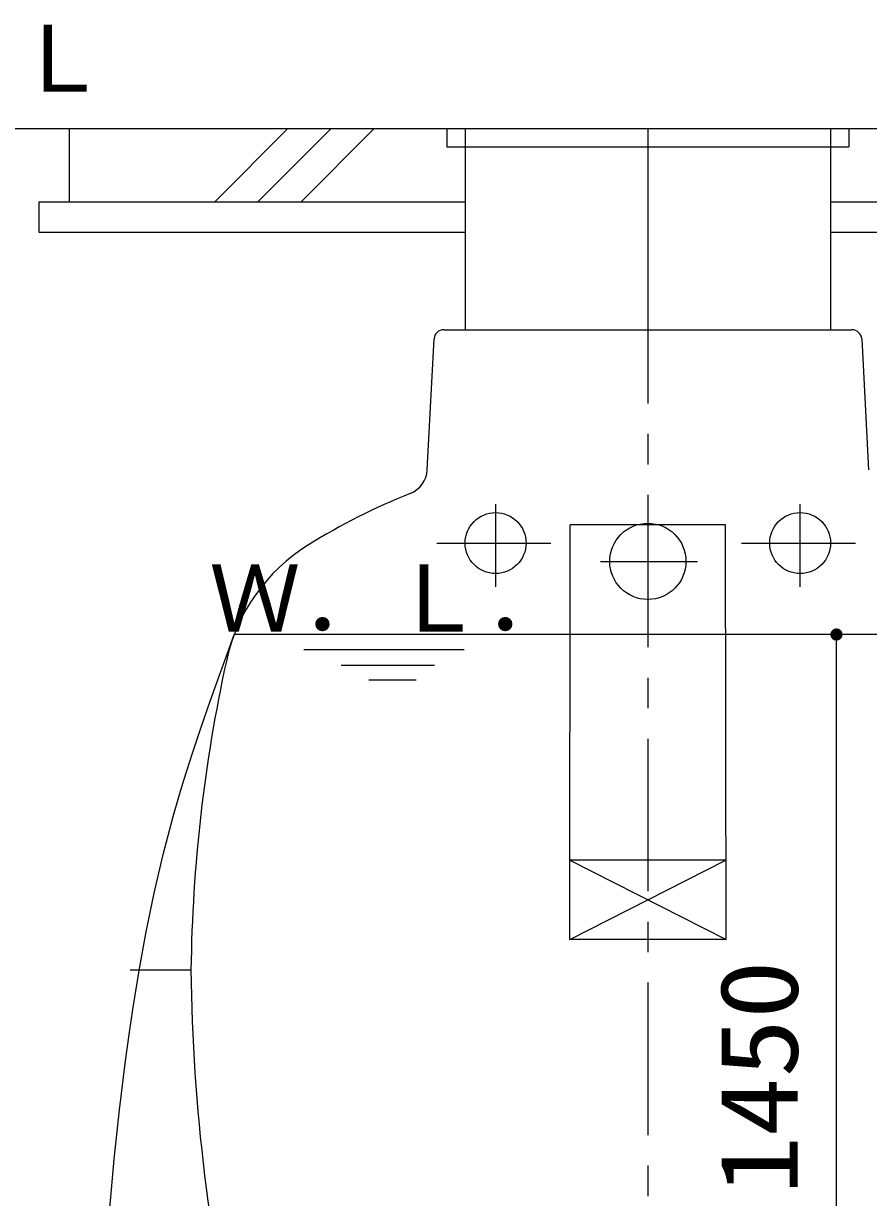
# Model space of a CAD drawing. Units: millimetres, scale not verified. Extents: x -14850 to 14850, y -10500 to 10500.
# Drawn here: x 643 to 2030, y -4326 to -2400 of the extents above; entities that cross this region are included whole.
import ezdxf
from ezdxf.enums import TextEntityAlignment as Align

# ---------------------------------------------------------------- set-up
doc = ezdxf.new("R2010")
doc.units = ezdxf.units.MM
doc.header["$LTSCALE"] = 50
doc.linetypes.add('CHAIN1', pattern=[8, 5, -1, 1, -1])
for name, color, linetype, lineweight in [('0-0_機器', 2, 'Continuous', 25), ('0-1_空気管', 3, 'Continuous', 25), ('0-3_製作', 5, 'Continuous', 25), ('0-5_文字', 5, 'Continuous', 25)]:
    doc.layers.add(name, color=color, linetype=linetype, lineweight=lineweight)
doc.styles.add('ＭＳ ゴシック', font='')
doc.styles.get('ＭＳ ゴシック').set_extended_font_data('MS Gothic')

msp = doc.modelspace()

# ---------------------------------------------------------------- linework, layer by layer
at = {"layer": '0-0_機器'}
for p, q in [((468.11, -2572.23), (2813.84, -2572.23)), ((718, -2572.23), (718, -2692.23)), ((957.2, -2692.23), (1077.2, -2572.23)), ((1027.91, -2692.23), (1147.91, -2572.23)), ((1098.63, -2692.23), (1218.63, -2572.23)), ((1338, -2572.23), (1338, -2602.23)), ((1368, -2572.23), (1368, -2902.23)), ((1968, -2572.23), (1968, -2902.23)), ((1998, -2572.23), (1998, -2602.23)), ((1338, -2602.23), (1998, -2602.23)), ((668, -2692.23), (1368, -2692.23)), ((668, -2692.23), (668, -2742.23)), ((668, -2742.23), (1368, -2742.23)), ((1968, -2742.23), (2668, -2742.23))]:
    msp.add_line(p, q, dxfattribs=at)
at = {"layer": '0-0_機器', "color": 3, "linetype": 'CHAIN1'}
msp.add_line((1668, -2572.23), (1668, -2773.22), dxfattribs=at)
at = {"layer": '0-0_機器'}
msp.add_lwpolyline([(1968, -2692.23), (2668, -2692.23), (2668, -2742.23)], dxfattribs=at)
at = {"layer": '0-1_空気管', "linetype": 'CHAIN1'}
for p, q in [((1668, -2773.22), (1668, -5207.43)), ((1418, -3188.23), (1418, -3324.19)), ((1918, -3324.19), (1918, -3188.23)), ((1321.56, -3252.23), (1508.76, -3252.23)), ((1821.56, -3252.23), (2008.76, -3252.23)), ((1590.26, -3282.23), (1749.3, -3282.23))]:
    msp.add_line(p, q, dxfattribs=at)
at = {"layer": '0-1_空気管'}
for p, q in [((1332.99, -2902.23), (2003.01, -2902.23)), ((1305.75, -3132.27), (1317.01, -2917.39)), ((2018.99, -2917.39), (2030.25, -3132.27)), ((1539.72, -3902.23), (1540.65, -3222.23)), ((1795.35, -3222.23), (1540.65, -3222.23)), ((1796.27, -3902.23), (1795.35, -3222.23)), ((2346.87, -3402.23), (989.13, -3402.23)), ((1366.64, -3427.23), (1103.25, -3427.23)), ((1164.77, -3452.23), (1317.61, -3452.23)), ((1287.81, -3477.23), (1209.95, -3477.23)), ((1539.72, -3902.23), (1796.1, -3772.23)), ((1796.27, -3902.23), (1539.72, -3902.23)), ((818, -3952.23), (918, -3952.23))]:
    msp.add_line(p, q, dxfattribs=at)
msp.add_lwpolyline([(1796.1, -3772.23), (1539.9, -3772.23), (1796.27, -3902.23)], dxfattribs=at)
for centre, radius in [((1418, -3252.23), 50), ((1918, -3252.23), 50), ((1668, -3282.23), 62.5)]:
    msp.add_circle(centre, radius, dxfattribs=at)
for centre, radius, start, end in [((1332.99, -2918.23), 16, 90, 177), ((2003.01, -2918.23), 16, 3, 90), ((1261.81, -3129.97), 44, 291.67018, 357), ((1668, -4152.23), 1056, 111.67018, 121.84732), ((1269.09, -3510.04), 300, 121.84731, 167.60608), ((3417.82, -3982.23), 2500, 167.60608, 179.31242), ((3917.85, -3922.23), 3000, 180.57295, 193.49339)]:
    msp.add_arc(centre, radius, start, end, dxfattribs=at)
at = {"layer": '0-3_製作', "color": 2}
for p, q in [((2027.57, -3402.23), (1829.91, -3402.23)), ((1977.57, -4852.23), (1977.57, -3402.23))]:
    msp.add_line(p, q, dxfattribs=at)
at = {"layer": '0-3_製作'}
for points in [[(1967.57, -3402.23), (1977.57, -3392.23), (1977.57, -3402.23)], [(1967.59, -3401.6), (1977.57, -3392.23), (1967.57, -3402.23)], [(1968.81, -3407.05), (1967.57, -3402.23), (1977.57, -3402.23)], [(1968.27, -3405.91), (1967.57, -3402.23), (1968.81, -3407.05)], [(1967.89, -3404.72), (1967.57, -3402.23), (1968.27, -3405.91)], [(1967.65, -3403.48), (1967.57, -3402.23), (1967.89, -3404.72)], [(1967.75, -3400.36), (1977.57, -3392.23), (1967.59, -3401.6)], [(1968.06, -3399.14), (1977.57, -3392.23), (1967.75, -3400.36)], [(1968.52, -3397.97), (1977.57, -3392.23), (1968.06, -3399.14)], [(1969.13, -3396.87), (1977.57, -3392.23), (1968.52, -3397.97)], [(1968.81, -3407.05), (1977.57, -3402.23), (1969.48, -3408.11)], [(1969.13, -3396.87), (1976.32, -3392.31), (1977.57, -3392.23)], [(1969.87, -3395.85), (1976.32, -3392.31), (1969.13, -3396.87)], [(1969.48, -3408.11), (1977.57, -3402.23), (1970.28, -3409.07)], [(1969.87, -3395.85), (1975.08, -3392.54), (1976.32, -3392.31)], [(1970.73, -3394.94), (1975.08, -3392.54), (1969.87, -3395.85)], [(1970.28, -3409.07), (1977.57, -3402.23), (1971.2, -3409.93)], [(1970.73, -3394.94), (1973.89, -3392.93), (1975.08, -3392.54)], [(1971.69, -3394.14), (1973.89, -3392.93), (1970.73, -3394.94)], [(1971.2, -3409.93), (1977.57, -3402.23), (1972.21, -3410.67)], [(1971.69, -3394.14), (1972.75, -3393.47), (1973.89, -3392.93)], [(1972.21, -3410.67), (1977.57, -3402.23), (1973.31, -3411.28)], [(1973.31, -3411.28), (1977.57, -3402.23), (1974.48, -3411.74)], [(1974.48, -3411.74), (1977.57, -3402.23), (1975.7, -3412.05)], [(1975.7, -3412.05), (1977.57, -3402.23), (1976.94, -3412.21)], [(1976.94, -3412.21), (1977.57, -3402.23), (1977.57, -3412.23)], [(1977.57, -3392.23), (1985.66, -3396.35), (1977.57, -3402.23)], [(1977.57, -3392.23), (1984.86, -3395.38), (1985.66, -3396.35)], [(1977.57, -3392.23), (1983.95, -3394.52), (1984.86, -3395.38)], [(1977.57, -3392.23), (1982.93, -3393.79), (1983.95, -3394.52)], [(1977.57, -3392.23), (1981.83, -3393.18), (1982.93, -3393.79)], [(1977.57, -3392.23), (1980.66, -3392.72), (1981.83, -3393.18)], [(1977.57, -3392.23), (1979.45, -3392.41), (1980.66, -3392.72)], [(1977.57, -3392.23), (1978.2, -3392.25), (1979.45, -3392.41)], [(1977.57, -3402.23), (1985.66, -3396.35), (1986.33, -3397.41)], [(1977.57, -3402.23), (1986.33, -3397.41), (1986.87, -3398.55)], [(1977.57, -3402.23), (1986.87, -3398.55), (1987.26, -3399.74)], [(1977.57, -3402.23), (1987.26, -3399.74), (1987.49, -3400.98)], [(1977.57, -3402.23), (1987.49, -3400.98), (1987.57, -3402.23)], [(1977.57, -3402.23), (1986.62, -3406.49), (1977.57, -3412.23)], [(1977.57, -3402.23), (1987.08, -3405.32), (1986.62, -3406.49)], [(1977.57, -3402.23), (1987.39, -3404.1), (1987.08, -3405.32)], [(1977.57, -3402.23), (1987.55, -3402.86), (1987.39, -3404.1)], [(1977.57, -3402.23), (1987.57, -3402.23), (1987.55, -3402.86)], [(1977.57, -3412.23), (1986.62, -3406.49), (1986.01, -3407.59)], [(1977.57, -3412.23), (1986.01, -3407.59), (1978.82, -3412.15)], [(1978.82, -3412.15), (1986.01, -3407.59), (1985.28, -3408.6)], [(1978.82, -3412.15), (1985.28, -3408.6), (1980.06, -3411.92)], [(1980.06, -3411.92), (1985.28, -3408.6), (1984.42, -3409.52)], [(1980.06, -3411.92), (1984.42, -3409.52), (1981.25, -3411.53)], [(1981.25, -3411.53), (1984.42, -3409.52), (1983.45, -3410.32)], [(1981.25, -3411.53), (1983.45, -3410.32), (1982.39, -3410.99)]]:
    msp.add_solid(points, dxfattribs=at)
at = {"layer": '0-5_文字', "color": 7}
msp.add_lwpolyline([(768, -4552.23), (771.56, -4505.27), (777.87, -4424.32), (784.63, -4343.42), (792.12, -4262.59), (800.63, -4181.85), (810.45, -4101.25), (816.85, -4054.56), (822.36, -4017.4), (832.83, -3953.45), (844.6, -3889.72), (857.78, -3826.3), (872.52, -3763.25), (888.92, -3700.65), (899.24, -3664.58), (906.78, -3639.6), (920.41, -3596.71), (934.7, -3554.03), (949.52, -3511.51), (964.71, -3469.1), (980.14, -3426.77), (989.13, -3402.23)], dxfattribs=at)

# ---------------------------------------------------------------- texts
at = {"layer": '0-1_空気管', "color": 4, "style": 'ＭＳ ゴシック'}
msp.add_text('Ｇ．Ｌ', height=110, rotation=0.002, dxfattribs=at).set_placement((330.46, -2545.02), align=Align.BOTTOM_LEFT)
msp.add_text('Ｗ．Ｌ．', height=110, dxfattribs=at).set_placement((947.88, -3430.46), align=Align.BOTTOM_LEFT)
at = {"layer": '0-3_製作', "color": 4, "style": 'ＭＳ ゴシック', "width": 1.1}
msp.add_text('1450', height=128.4, rotation=90, dxfattribs=at).set_placement((1952.57, -4320.98), align=Align.BOTTOM_LEFT)

doc.saveas('drawing.dxf')
